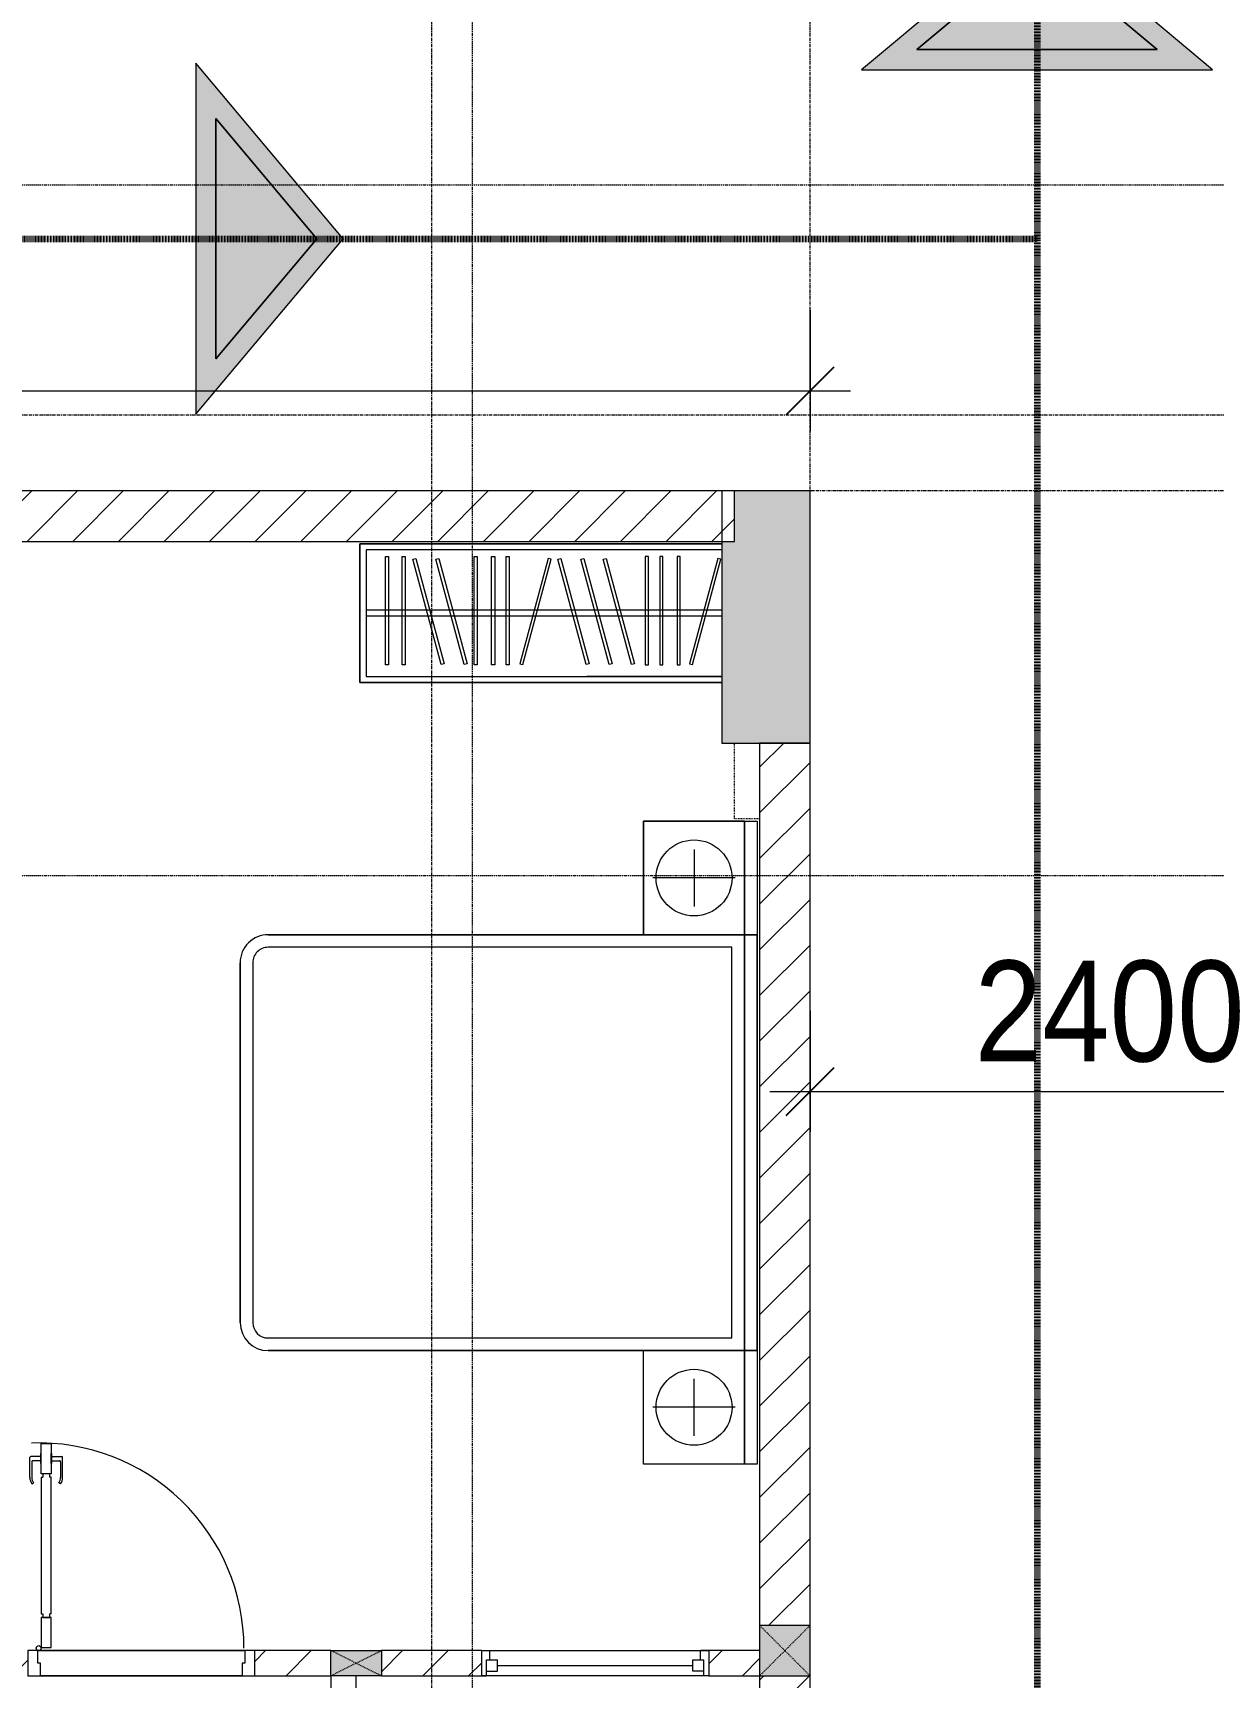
# Model space of a CAD drawing. Header units: millimetres. Extents: x 1591 to 239243, y -15958 to 82755.
# Drawn here: x 215369 to 220050, y 28832 to 35354 of the extents above; entities that cross this region are included whole.
import ezdxf

# ---------------------------------------------------------------- set-up
doc = ezdxf.new("R2010")
doc.units = ezdxf.units.MM
for name, pattern in [('1 NÉT CALL OUT', [6, 3, -3]), ('Dash 1_8_', [6.35, 3.175, -3.175]), ('Dash Dot 3_16_', [7.9375, 4.7625, -1.5875, 0, -1.5875]), ('Dash_2_', [6, 3, -3]), ('Grid Line', [22.225, 12.7, -3.175, 3.175, -3.175])]:
    doc.linetypes.add(name, pattern=pattern)
for name, color, linetype, lineweight in [('0-1', 250, 'Continuous', 5), ('A-ANNO-DIMS', 211, 'Continuous', 9), ('A-ANNO-DIMS-160', 211, 'Continuous', 9), ('A-ANNO-NOTE', 131, 'Continuous', 9), ('A-AREA', 32, 'Dash 1_8_', 9), ('A-DETL-3', 90, '1 NÉT CALL OUT', 100), ('A-DETL-GENF-1', 9, 'Continuous', 9), ('A-DOOR-1', 254, 'Continuous', 9), ('A-DOOR-2', 9, 'Continuous', 9), ('A-FLOR-2', 9, 'Continuous', 9), ('A-GLAZ-1', 254, 'Continuous', 9), ('A-GLAZ-2', 9, 'Continuous', 9), ('A-WALL-1', 253, 'Continuous', 18), ('A-WALL-2', 9, 'Continuous', 9), ('A-WALL-3', 113, 'Continuous', 18), ('A-WALL-PATT-1', 10, 'Continuous', 9), ('A-WALL-PATT-2', 111, 'Continuous', 9), ('G-ANNO-SYMB-1', 111, 'Dash Dot 3_16_', 18), ('I-FURN-1', 254, 'Continuous', 9), ('S-COLS', 52, 'Continuous', 9), ('S-COLS-1', 52, 'Continuous', 5), ('S-COLS-2', 250, 'Continuous', 18), ('S-COLS-4', 254, 'Continuous', 9), ('S-COLS-5', 253, 'Continuous', 18), ('S-COLS-6', 52, 'Continuous', 18), ('S-COLS-HDLN', 52, 'Dash_2_', 9), ('S-COLS-HDLN-1', 9, 'Dash_2_', 9), ('S-GRID-1', 1, 'Grid Line', 9)]:
    doc.layers.add(name, color=color, linetype=linetype, lineweight=lineweight)
doc.styles.add('UTM Avo', font='UTM Avo.ttf', dxfattribs={"width": 0.9, "height": 400})
doc.dimstyles.new('1_Dim_chi_tiet_2_5', dxfattribs={"dimscale": 304.8, "dimtxt": 399.720379, "dimasz": 0.629921, "dimexe": 0.524934, "dimexo": 0.0625, "dimgap": 0.052493, "dimtad": 1, "dimdec": 0, "dimrnd": 5, "dimzin": 0, "dimdsep": 46, "dimtxsty": 'UTM Avo', "dimblk1": 'OBLIQUE', "dimblk2": 'OBLIQUE', "dimsah": 1, "dimcen": 0.09, "dimdle": 0.524934, "dimazin": 0, "dimtfac": 1, "dimtdec": 4, "dimtix": 1, "dimtmove": 0, "dimatfit": 3, "dimfxl": 1.049869, "dimfxlon": 1, "dimtvp": 1, "dimtolj": 1, "dimtzin": 0, "dimarcsym": 2})
doc.dimstyles.new('1_Dim_chi_tiet_2_5_1', dxfattribs={"dimscale": 304.8, "dimtxt": 399.720379, "dimasz": 0.629921, "dimexe": 0.524934, "dimexo": 0.0625, "dimgap": 0.052493, "dimtad": 1, "dimdec": 0, "dimrnd": 5, "dimzin": 0, "dimdsep": 46, "dimtxsty": 'UTM Avo', "dimblk1": 'OBLIQUE', "dimblk2": 'OBLIQUE', "dimsah": 1, "dimcen": 0.09, "dimdle": 0.524934, "dimazin": 0, "dimtfac": 1, "dimtdec": 4, "dimtix": 1, "dimtmove": 0, "dimatfit": 3, "dimfxl": 1.049869, "dimfxlon": 1, "dimtvp": 1, "dimtolj": 1, "dimtzin": 0, "dimarcsym": 2})
pattern_1 = [(45, (0, 0), (-90.50967, 90.50967), [])]
pattern_2 = [(45, (101998.83, 0), (-90.50967, 90.50967), [])]

# ---------------------------------------------------------------- blocks, each defined once
blk = doc.blocks.new('NCV_TKTC_KET CAU_rvt-1-TKCS_MB TẦNG 5')
at = {"layer": 'S-COLS-1'}
blk.add_hatch(color=256, dxfattribs=at).paths.add_polyline_path([(116252.6, 32536.9), (116452.6, 32536.9), (116452.6, 33536.9), (116152.6, 33536.9), (116152.6, 33336.9), (116102.6, 33336.9), (116102.6, 32536.9), (116167.6, 32536.9)])
at = {"layer": 'S-COLS-2'}
for p, q in [((116452.6, 33536.9), (116102.6, 33536.9)), ((116102.6, 33536.9), (116102.6, 32536.9)), ((116452.6, 32536.9), (116452.6, 33536.9)), ((116102.6, 32536.9), (116452.6, 32536.9))]:
    blk.add_line(p, q, dxfattribs=at)
blk = doc.blocks.new('DOOR_CW_01 CANH MO-PANEL KINH - DIW_01-900x2200-CỬA GỖ VÂN LAMINATE-553393-TKCS_MB TẦNG 5')
at = {"layer": 'A-DETL-GENF-1'}
for p, q in [((-397, 872), (-357, 872)), ((-397, 752), (-397, 872)), ((-357, 872), (-357, 752)), ((-442, 737), (-442, 816.5)), ((-399, 820.5), (-438, 820.5)), ((-434, 799.5), (-434, 737)), ((-399, 803.5), (-430, 803.5)), ((-399, 831.8), (-397, 831.8)), ((-399, 792.2), (-399, 831.8)), ((-397, 792.2), (-399, 792.2)), ((-397, 792.2), (-397, 831.8)), ((-357, 792.2), (-357, 831.8)), ((-355, 831.8), (-357, 831.8)), ((-357, 792.2), (-355, 792.2)), ((-355, 792.2), (-355, 831.8)), ((-355, 820.5), (-316, 820.5)), ((-355, 803.5), (-324, 803.5)), ((-320, 799.5), (-320, 737)), ((-312, 737), (-312, 816.5)), ((-357, 752), (-397, 752)), ((-397, 738), (-391, 738)), ((-397, 738), (-397, 196)), ((-363, 752), (-391, 752)), ((-391, 752), (-391, 738)), ((-363, 738), (-363, 752)), ((-357, 738), (-363, 738)), ((-357, 196), (-357, 738)), ((-433.9, 711.2), (-427.3, 715.8)), ((-320.1, 711.2), (-326.7, 715.8)), ((-397, 196), (-391, 196)), ((-391, 196), (-391, 182)), ((-357, 196), (-363, 196)), ((-363, 182), (-363, 196)), ((-357, 182), (-397, 182)), ((-397, 182), (-397, 62)), ((-391, 182), (-363, 182)), ((-357, 62), (-357, 182)), ((-397, 62), (-357, 62))]:
    blk.add_line(p, q, dxfattribs=at)
blk.add_circle((-407, 60), 10, dxfattribs=at)
for centre, radius, start, end in [((-407, 60), 814, 360, 92), ((-438, 816.5), 4, 90, 180), ((-430, 799.5), 4, 90, 180), ((-324, 799.5), 4, 360, 90), ((-316, 816.5), 4, 0, 90), ((-397, 737), 45, 180, 215), ((-397, 737), 37, 180, 215), ((-357, 737), 37, 325, 0), ((-357, 737), 45, 325, 0)]:
    blk.add_arc(centre, radius, start, end, dxfattribs=at)
at = {"layer": 'A-DOOR-2'}
for p, q in [((-410, 50), (-450, 50)), ((-450, 50), (-450, -50)), ((-410, 0), (-410, 50)), ((-400, 0), (-410, 0)), ((-407, 50), (-382, 50)), ((-400, -50), (-400, 0)), ((410, 0), (400, 0)), ((400, 0), (400, -50)), ((450, 50), (410, 50)), ((410, 50), (410, 0)), ((450, -50), (450, 50)), ((-450, -50), (-400, -50)), ((400, -50), (450, -50))]:
    blk.add_line(p, q, dxfattribs=at)
blk = doc.blocks.new('M_Fixed - 900 x 1400-901191-TKCS_MB TẦNG 5')
at = {"layer": 'A-GLAZ-2'}
for p, q in [((-450, 37), (-418, 37)), ((-431, -63), (-431, 0)), ((-431, 0), (-387, 0)), ((-418, 0), (-418, 37)), ((-387, -44), (-387, 0)), ((387, 0), (431, 0)), ((387, -44), (387, 0)), ((418, 0), (418, 37)), ((450, 37), (418, 37)), ((431, -63), (431, 0)), ((-450, -63), (-431, -63)), ((-431, -44), (-387, -44)), ((-387, -22), (387, -22)), ((431, -44), (387, -44)), ((448.9, -63), (431, -63))]:
    blk.add_line(p, q, dxfattribs=at)
blk = doc.blocks.new('GIUONG NGU-2TAB-1600x2000 - GIUONG NGU-2TAB-1600x2000-901192-TKCS_MB TẦNG 5')
at = {"layer": 'I-FURN-1'}
for p, q in [((569.6, 2050), (1997.1, 2050)), ((1997.1, 2050), (569.6, 2050)), ((1997.1, 2000), (569.6, 2000)), ((458.5, 50), (458.5, 1938.9)), ((458.5, 1938.9), (458.5, 50)), ((508.5, 1938.9), (508.5, 100)), ((2058.2, 100), (2058.2, 1938.9)), ((2108.2, 1938.9), (2108.2, 50)), ((2108.2, 50), (2108.2, 1938.9)), ((8.5, 50), (8.5, 450.3)), ((8.5, 450.3), (458.5, 450.3)), ((8.5, 450.3), (458.5, 450.3)), ((8.5, 50), (8.5, 450.3)), ((233.5, 86.8), (233.5, 413.5)), ((458.5, 450.3), (458.5, 50)), ((458.5, 450.3), (458.5, 50)), ((2108.2, 50), (2108.2, 450.3)), ((2108.2, 450.3), (2558.2, 450.3)), ((2108.2, 450.3), (2108.2, 50)), ((2558.2, 450.3), (2108.2, 450.3)), ((2333.2, 86.8), (2333.2, 413.5)), ((2558.2, 450.3), (2558.2, 50)), ((2558.2, 50), (2558.2, 450.3)), ((120.2, 250.2), (346.8, 250.2)), ((2446.5, 250.2), (2219.8, 250.2)), ((508.5, 100), (2058.2, 100)), ((458.5, 50), (8.5, 50)), ((8.5, 0), (8.5, 50)), ((8.5, 50), (458.5, 50)), ((458.5, 50), (8.5, 50)), ((458.5, 0), (8.5, 0)), ((2108.2, 50), (458.5, 50)), ((458.5, 50), (458.5, 0)), ((458.5, 0), (458.5, 50)), ((458.5, 50), (2108.2, 50)), ((458.5, 50), (2108.2, 50)), ((2108.2, 0), (458.5, 0)), ((458.5, 0), (2108.2, 0)), ((2558.2, 50), (2108.2, 50)), ((2108.2, 50), (2558.2, 50)), ((2108.2, 0), (2108.2, 50)), ((2108.2, 50), (2108.2, 0)), ((2108.2, 50), (2558.2, 50)), ((2558.2, 0), (2108.2, 0)), ((2558.2, 50), (2558.2, 0))]:
    blk.add_line(p, q, dxfattribs=at)
for centre in [(233.5, 250.2), (2333.2, 250.2)]:
    blk.add_circle(centre, 150.7, dxfattribs=at)
for centre, radius, start, end in [((569.6, 1938.9), 111.1, 90, 180), ((569.6, 1938.9), 111.1, 90, 180), ((1997.1, 1938.9), 111.1, 0, 90), ((1997.1, 1938.9), 111.1, 360, 90), ((569.6, 1938.9), 61.1, 90, 180), ((1997.1, 1938.9), 61.1, 360, 90)]:
    blk.add_arc(centre, radius, start, end, dxfattribs=at)
blk = doc.blocks.new('TU QUAN AO-SUITE ROOM_3 - TU QUAN AO-SUITE ROOM_3-V113-TKCS_MB TẦNG 5')
at = {"layer": 'I-FURN-1'}
for p, q in [((-550, 1500), (0, 1500)), ((-550, 65), (-550, 1500)), ((0, 1500), (-550, 1500)), ((-550, 1500), (-550, 65)), ((-24, 1476), (-526, 1476)), ((-526, 1476), (-526, 600)), ((-526, 1476), (-526, 65)), ((-287, 576), (-287, 1476)), ((-263, 576), (-263, 1476)), ((-24, 65), (-24, 1476)), ((0, 1500), (0, 65)), ((0, 65), (0, 1500)), ((-480.1, 1386.9), (-480.1, 1398.9)), ((-480.1, 1398.9), (-50.1, 1398.9)), ((-480.1, 1386.9), (-480.1, 1398.9)), ((-50.1, 1386.9), (-480.1, 1386.9)), ((-50.1, 1398.9), (-50.1, 1386.9)), ((-480.1, 1320.5), (-480.1, 1332.5)), ((-480.1, 1332.5), (-50.1, 1332.5)), ((-480.1, 1320.5), (-480.1, 1332.5)), ((-50.1, 1320.5), (-480.1, 1320.5)), ((-50.1, 1332.5), (-50.1, 1320.5)), ((-478.3, 1178.1), (-61.3, 1289.9)), ((-58.2, 1278.3), (-475.2, 1166.5)), ((-61.3, 1289.9), (-58.2, 1278.3)), ((-478.3, 1086.9), (-61.3, 1198.6)), ((-475.2, 1166.5), (-478.3, 1178.1)), ((-58.2, 1187.1), (-475.2, 1075.3)), ((-61.3, 1198.6), (-58.2, 1187.1)), ((-480.1, 1035.3), (-480.1, 1047.3)), ((-480.1, 1047.3), (-50.1, 1047.3)), ((-480.1, 1035.3), (-480.1, 1047.3)), ((-475.2, 1075.3), (-478.3, 1086.9)), ((-50.1, 1047.3), (-50.1, 1035.3)), ((-50.1, 1035.3), (-480.1, 1035.3)), ((-480.1, 965.8), (-480.1, 977.8)), ((-480.1, 977.8), (-50.1, 977.8)), ((-480.1, 965.8), (-480.1, 977.8)), ((-50.1, 965.8), (-480.1, 965.8)), ((-480.1, 908.6), (-480.1, 920.6)), ((-480.1, 920.6), (-50.1, 920.6)), ((-480.1, 908.6), (-480.1, 920.6)), ((-50.1, 977.8), (-50.1, 965.8)), ((-50.1, 920.6), (-50.1, 908.6)), ((-50.1, 908.6), (-480.1, 908.6)), ((-475.2, 865.5), (-478.3, 853.9)), ((-478.3, 853.9), (-61.3, 742.1)), ((-58.2, 753.7), (-475.2, 865.5)), ((-61.3, 742.1), (-58.2, 753.7)), ((-478.3, 603.1), (-61.3, 714.9)), ((-58.2, 703.3), (-475.2, 591.5)), ((-61.3, 714.9), (-58.2, 703.3)), ((-526, 65), (-526, 600)), ((-478.3, 511.9), (-61.3, 623.6)), ((-475.2, 591.5), (-478.3, 603.1)), ((-58.2, 612.1), (-475.2, 500.3)), ((-61.3, 623.6), (-58.2, 612.1)), ((-550, 65), (-550, 576)), ((-478.3, 423.1), (-61.3, 534.9)), ((-58.2, 523.3), (-475.2, 411.5)), ((-287, 65), (-287, 576)), ((-263, 65), (-263, 576)), ((-61.3, 534.9), (-58.2, 523.3)), ((-475.2, 500.3), (-478.3, 511.9)), ((-475.2, 411.5), (-478.3, 423.1)), ((-480.1, 368.4), (-480.1, 356.4)), ((-50.1, 368.4), (-480.1, 368.4)), ((-480.1, 356.4), (-50.1, 356.4)), ((-50.1, 356.4), (-50.1, 368.4)), ((-480.1, 311.2), (-480.1, 299.2)), ((-50.1, 311.2), (-480.1, 311.2)), ((-480.1, 299.2), (-50.1, 299.2)), ((-50.1, 299.2), (-50.1, 311.2)), ((-480.1, 241.7), (-480.1, 229.7)), ((-50.1, 241.7), (-480.1, 241.7)), ((-480.1, 229.7), (-50.1, 229.7)), ((-50.1, 229.7), (-50.1, 241.7)), ((-475.2, 192.7), (-478.3, 181.1)), ((-478.3, 181.1), (-61.3, 69.4)), ((-58.2, 80.9), (-475.2, 192.7)), ((-61.3, 69.4), (-58.2, 80.9))]:
    blk.add_line(p, q, dxfattribs=at)
blk = doc.blocks.new('G1_SOF - BO TRU - 100x200-746114-TKCS_MB TẦNG 5')
at = {"layer": 'S-COLS'}
blk.add_hatch(color=256, dxfattribs=at).paths.add_polyline_path([(50, -100), (50, 100), (-50, 100), (-50, -100)])
at = {"layer": 'S-COLS-5'}
for p, q in [((-50, 100), (50, 100)), ((-50, -100), (-50, 100)), ((50, 100), (50, -100)), ((50, -100), (-50, -100))]:
    blk.add_line(p, q, dxfattribs=at)
at = {"layer": 'S-COLS-HDLN-1'}
for p, q in [((50, -100), (-50, 100)), ((-50, -100), (50, 100))]:
    blk.add_line(p, q, dxfattribs=at)
blk = doc.blocks.new('NCV_TKTC_TANG 5_rvt-1-TKCS_MB TẦNG 5')
at = {"layer": 'A-WALL-PATT-1'}
h = blk.add_hatch(dxfattribs=at)
h.set_pattern_fill('FP_1', color=256, style=0, pattern_type=2)
h.set_pattern_definition(pattern_1)
h.paths.add_polyline_path([(113050.9, 28836.9), (113350.5, 28837.4), (113350.5, 28936.9), (113050.9, 28936.9), (113050.9, 28837.4)])
h.paths.add_polyline_path([(116252.6, 28836.9), (116252.6, 28936.9), (116050.5, 28936.9), (116050.5, 28836.9), (116102.6, 28836.9)])
h.paths.add_polyline_path([(115150.5, 28836.9), (115150.5, 28936.9), (114752.6, 28936.9), (114752.6, 28836.9), (115052.6, 28836.9)])
h.paths.add_polyline_path([(114250.5, 28836.9), (114552.6, 28837.4), (114552.6, 28936.9), (114250.5, 28936.9), (114250.5, 28837.1)])
h.paths.add_polyline_path([(112250.9, 28836.9), (112250.9, 28936.9), (111452.6, 28936.9), (111452.6, 28836.9)])
h = blk.add_hatch(dxfattribs=at)
h.set_pattern_fill('FP_1', color=256, style=0, pattern_type=2)
h.set_pattern_definition(pattern_1)
h.paths.add_polyline_path([(114552.6, 27836.9), (114652.6, 27836.9), (114652.6, 27886.9), (114552.6, 27886.9), (114552.6, 27850.4)])
h.paths.add_polyline_path([(114652.6, 28786.9), (114652.6, 28836.9), (114552.6, 28836.9), (114552.6, 28786.9), (114602.6, 28786.9)])
at = {"layer": 'A-FLOR-2'}
for p, q in [((113390.5, 28936.9), (114210.5, 28936.9)), ((114210.5, 28936.9), (113390.5, 28936.9)), ((114200.5, 28836.9), (113400.5, 28836.9)), ((113400.5, 28836.9), (114200.5, 28836.9))]:
    blk.add_line(p, q, dxfattribs=at)
at = {"layer": 'A-WALL-1'}
for p, q in [((114552.6, 28936.9), (114250.5, 28936.9)), ((115150.5, 28936.9), (114752.6, 28936.9)), ((115150.5, 28836.9), (115150.5, 28936.9)), ((116252.6, 28936.9), (116050.5, 28936.9)), ((116050.5, 28936.9), (116050.5, 28836.9)), ((114250.5, 28836.9), (114552.6, 28836.9)), ((114552.6, 28836.9), (114552.6, 28786.9)), ((114652.6, 28786.9), (114652.6, 28836.9)), ((114752.6, 28836.9), (115150.5, 28836.9)), ((116050.5, 28836.9), (116252.6, 28836.9))]:
    blk.add_line(p, q, dxfattribs=at)
at = {"layer": 'A-WALL-2'}
for p, q in [((113390.5, 28936.9), (114210.5, 28936.9)), ((115150.5, 28936.9), (116050.5, 28936.9)), ((114200.5, 28836.9), (113400.5, 28836.9)), ((116050.5, 28836.9), (115150.5, 28836.9))]:
    blk.add_line(p, q, dxfattribs=at)
at = {"layer": 'A-DOOR-1'}
blk.add_blockref('DOOR_CW_01 CANH MO-PANEL KINH - DIW_01-900x2200-CỬA GỖ VÂN LAMINATE-553393-TKCS_MB TẦNG 5', (113800.5, 28886.9), dxfattribs=at)
at = {"layer": 'A-GLAZ-1'}
blk.add_blockref('M_Fixed - 900 x 1400-901191-TKCS_MB TẦNG 5', (115600.5, 28899.9), dxfattribs=at)
at = {"layer": 'I-FURN-1'}
for name, p, rotation in [('TU QUAN AO-SUITE ROOM_3 - TU QUAN AO-SUITE ROOM_3-V113-TKCS_MB TẦNG 5', (116167.6, 33326.9), 90), ('GIUONG NGU-2TAB-1600x2000 - GIUONG NGU-2TAB-1600x2000-901192-TKCS_MB TẦNG 5', (116242.6, 29668.6), 89.99999999999913)]:
    blk.add_blockref(name, p, dxfattribs=dict(at, rotation=rotation))
at = {"layer": 'S-COLS-4', "rotation": 90.00000000000037}
blk.add_blockref('G1_SOF - BO TRU - 100x200-746114-TKCS_MB TẦNG 5', (114652.6, 28886.9), dxfattribs=at)
blk = doc.blocks.new('G1_SOF - BO TRU - 200x200-3055083-TKCS_MB TẦNG 5')
at = {"layer": 'S-COLS'}
blk.add_hatch(color=256, dxfattribs=at).paths.add_polyline_path([(100, -100), (100, 100), (-100, 100), (-100, -100), (8.4, -100)])
at = {"layer": 'S-COLS-6'}
for p, q in [((100, 100), (-100, 100)), ((-100, 100), (-100, -100)), ((100, -100), (100, 100)), ((-100, -100), (100, -100))]:
    blk.add_line(p, q, dxfattribs=at)
at = {"layer": 'S-COLS-HDLN'}
for p, q in [((100, 100), (-100, -100)), ((-100, 100), (100, -100))]:
    blk.add_line(p, q, dxfattribs=at)
blk = doc.blocks.new('DIMBLOCK20-TKCS_MB TẦNG 5')
at = {"layer": 'A-ANNO-DIMS-160'}
for p, q in [((218451.4, 31474.4), (218451.4, 30994.4)), ((218451.4, 31154.4), (218451.4, 31474.4)), ((220851.4, 31474.4), (220851.4, 30994.4)), ((220851.4, 31154.4), (220851.4, 31474.4)), ((218291.4, 31154.4), (221011.4, 31154.4))]:
    blk.add_line(p, q, dxfattribs=at)
at = {"layer": 'A-ANNO-DIMS-160', "lineweight": 25}
for p, q in [((218451.4, 31154.4), (218547.4, 31250.4)), ((220851.4, 31154.4), (220947.4, 31250.4)), ((218451.4, 31154.4), (218355.4, 31058.4)), ((220851.4, 31154.4), (220755.4, 31058.4))]:
    blk.add_line(p, q, dxfattribs=at)
at = {"layer": 'A-ANNO-DIMS-160', "color": 0, "insert": (219103.6, 31674), "char_height": 400, "width": 1314.636, "attachment_point": 1, "line_spacing_factor": 1.110334, "style": 'UTM Avo'}
blk.add_mtext('2400', dxfattribs=at)
blk = doc.blocks.new('_Oblique')
at = {"color": 0, "linetype": 'ByBlock', "lineweight": -2}
blk.add_line((-0.5, -0.5), (0.5, 0.5), dxfattribs=at)
blk = doc.blocks.new('DIMBLOCK263-TKCS_MB TẦNG 5')
at = {"layer": 'A-ANNO-DIMS-160'}
for p, q in [((210151.4, 34253.5), (210151.4, 33773.5)), ((210151.4, 33933.5), (210151.4, 34253.5)), ((218451.4, 34253.5), (218451.4, 33773.5)), ((218451.4, 33933.5), (218451.4, 34253.5)), ((210151.4, 33933.5), (218611.4, 33933.5))]:
    blk.add_line(p, q, dxfattribs=at)
at = {"layer": 'A-ANNO-DIMS-160', "lineweight": 25}
for p, q in [((210151.4, 33933.5), (210247.4, 34029.5)), ((218451.4, 33933.5), (218547.4, 34029.5)), ((210151.4, 33933.5), (210055.4, 33837.5)), ((218451.4, 33933.5), (218355.4, 33837.5))]:
    blk.add_line(p, q, dxfattribs=at)
at = {"layer": 'A-ANNO-DIMS-160', "color": 0, "insert": (213753.6, 34453.1), "char_height": 400, "width": 1314.636, "attachment_point": 1, "line_spacing_factor": 1.110334, "style": 'UTM Avo'}
blk.add_mtext('8300', dxfattribs=at)
blk = doc.blocks.new('HDNDCT_MŨI TÊN THOÁT HIỂM - HDNDCT_MŨI TÊN THOÁT HIỂM-2437747-TKCS_MB TẦNG 5')
at = {"layer": 'A-ANNO-NOTE'}
h = blk.add_hatch(color=256, dxfattribs=at)
h.paths.add_polyline_path([(-3.153, 0), (0.5, 4.353), (0.5, -4.353)])
h.paths.add_polyline_path([(-2.5, 0), (0, -2.979), (0, 2.979)])
blk.add_hatch(color=256, dxfattribs=at).paths.add_polyline_path([(0, -2.979), (-2.5, 0), (0, 2.979)])
for p, q in [((0.5, 4.353), (-3.153, 0)), ((0.5, -4.353), (0.5, 4.353)), ((-2.5, 0), (0, 2.979)), ((0, 2.979), (-2.5, 0)), ((0, 2.979), (0, -2.979)), ((0, -2.979), (0, 2.979)), ((-3.153, 0), (0.5, -4.353)), ((0, -2.979), (-2.5, 0)), ((-2.5, 0), (0, -2.979))]:
    blk.add_line(p, q, dxfattribs=at)
blk = doc.blocks.new('HDNDCT_MŨI TÊN THOÁT HIỂM - HDNDCT_MŨI TÊN THOÁT HIỂM-1614704-TKCS_MB TẦNG 5')
at = {"layer": 'A-ANNO-NOTE'}
h = blk.add_hatch(color=256, dxfattribs=at)
h.paths.add_polyline_path([(-3.153, 0), (0.5, 4.353), (0.5, -4.353)])
h.paths.add_polyline_path([(-2.5, 0), (0, -2.979), (0, 2.979)])
blk.add_hatch(color=256, dxfattribs=at).paths.add_polyline_path([(0, 2.979), (0, -2.979), (-2.5, 0)])
for p, q in [((0.5, 4.353), (-3.153, 0)), ((0.5, -4.353), (0.5, 4.353)), ((-2.5, 0), (0, 2.979)), ((0, 2.979), (-2.5, 0)), ((0, 2.979), (0, -2.979)), ((0, -2.979), (0, 2.979)), ((-3.153, 0), (0.5, -4.353)), ((0, -2.979), (-2.5, 0)), ((-2.5, 0), (0, -2.979))]:
    blk.add_line(p, q, dxfattribs=at)

msp = doc.modelspace()

# ---------------------------------------------------------------- hatches: boundary and pattern name
at = {"layer": 'A-WALL-PATT-2'}
h = msp.add_hatch(dxfattribs=at)
h.set_pattern_fill('FP_1', color=256, style=0, pattern_type=2)
h.set_pattern_definition(pattern_2)
h.paths.add_polyline_path([(213251.4, 33336.9), (213251.4, 33536.9), (213101.4, 33536.9), (213101.4, 33336.9), (213115.4, 33336.9)])
h.paths.add_polyline_path([(212011.4, 33336.9), (212011.4, 33536.9), (210326.4, 33536.9), (210326.4, 33336.9), (211311, 33336.9)])
h.paths.add_polyline_path([(214401.5, 33336.9), (218151.4, 33336.9), (218151.4, 33536.9), (213451.4, 33536.9), (213451.4, 33336.9)])
h = msp.add_hatch(dxfattribs=at)
h.set_pattern_fill('FP_1', color=256, style=0, pattern_type=2)
h.set_pattern_definition(pattern_2)
h.paths.add_polyline_path([(218451.4, 25536.9), (218451.4, 28836.9), (218251.4, 28836.9), (218251.4, 25536.9)])
h.paths.add_polyline_path([(218251.4, 29036.9), (218451.4, 29036.9), (218451.4, 32536.9), (218251.4, 32536.9), (218251.4, 29966.7)])

# ---------------------------------------------------------------- linework, layer by layer
at = {"layer": 'A-AREA'}
for p, q in [((218151.4, 32236.9), (218151.4, 32536.9)), ((218251.4, 32236.9), (218151.4, 32236.9))]:
    msp.add_line(p, q, dxfattribs=at)
at = {"layer": 'A-DETL-3'}
for p, q in [((219351.4, 36340.3), (219351.4, 34537.4)), ((211021.4, 34537.4), (219351.4, 34537.4)), ((219351.4, 34537.4), (219351.4, 24736.9))]:
    msp.add_line(p, q, dxfattribs=at)
at = {"layer": 'A-WALL-3'}
for p, q in [((218151.4, 33536.9), (213451.4, 33536.9)), ((218151.4, 33336.9), (218151.4, 33536.9)), ((213451.4, 33336.9), (218151.4, 33336.9)), ((218251.4, 32536.9), (218251.4, 29036.9)), ((218451.4, 32536.9), (218251.4, 32536.9)), ((218451.4, 29036.9), (218451.4, 32536.9)), ((218251.4, 28836.9), (218251.4, 25536.9)), ((218451.4, 25536.9), (218451.4, 28836.9))]:
    msp.add_line(p, q, dxfattribs=at)
at = {"layer": 'G-ANNO-SYMB-1'}
for p, q in [((217111.4, 82373.8), (217111.4, 13547.9)), ((130746.6, 34751.5), (236925.7, 34751.5)), ((130746.6, 32011.5), (236925.7, 32011.5))]:
    msp.add_line(p, q, dxfattribs=at)
at = {"layer": 'S-GRID-1'}
for p, q in [((216951.4, 19118.3), (216951.4, 76659.6)), ((218451.4, 19118.3), (218451.4, 76659.6)), ((227946.4, 33836.9), (138442.9, 33836.9)), ((229978.4, 33536.9), (136410.9, 33536.9))]:
    msp.add_line(p, q, dxfattribs=at)

# ---------------------------------------------------------------- block references
at = {"layer": '0-1'}
for name in ['NCV_TKTC_KET CAU_rvt-1-TKCS_MB TẦNG 5', 'NCV_TKTC_TANG 5_rvt-1-TKCS_MB TẦNG 5']:
    msp.add_blockref(name, (101998.8, 0), dxfattribs=at)
at = {"layer": 'A-ANNO-NOTE', "xscale": 160, "yscale": 160, "zscale": 160}
for name, p, rotation in [('HDNDCT_MŨI TÊN THOÁT HIỂM - HDNDCT_MŨI TÊN THOÁT HIỂM-1614704-TKCS_MB TẦNG 5', (219351.4, 35287.3), 269.9999999999996), ('HDNDCT_MŨI TÊN THOÁT HIỂM - HDNDCT_MŨI TÊN THOÁT HIỂM-2437747-TKCS_MB TẦNG 5', (216095, 34537.4), 180)]:
    msp.add_blockref(name, p, dxfattribs=dict(at, rotation=rotation))
at = {"layer": 'S-COLS'}
msp.add_blockref('G1_SOF - BO TRU - 200x200-3055083-TKCS_MB TẦNG 5', (218351.4, 28936.9), dxfattribs=at)

# ---------------------------------------------------------------- dimensions: what is measured, and where the dimension line sits
at = {"layer": 'A-ANNO-DIMS'}
for base, p1, p2, dimstyle, override, picture, middle in [((218451.4, 33933.5), (210151.4, 34253.5), (218451.4, 34253.5), '1_Dim_chi_tiet_2_5_1', {"dimpost": '<>', "dimfxl": 8300}, 'DIMBLOCK263-TKCS_MB TẦNG 5', (214301.4, 34156.5)), ((220851.4, 31154.4), (218451.4, 31474.4), (220851.4, 31474.4), '1_Dim_chi_tiet_2_5', {"dimpost": '<>', "dimfxl": 2400}, 'DIMBLOCK20-TKCS_MB TẦNG 5', (219651.4, 31377.4))]:
    dim = msp.add_linear_dim(base=base, p1=p1, p2=p2, dimstyle=dimstyle, override=override, dxfattribs=at)
    dim.commit()
    dim.dimension.update_dxf_attribs({"geometry": picture, "text_midpoint": middle})

doc.saveas('drawing.dxf')
